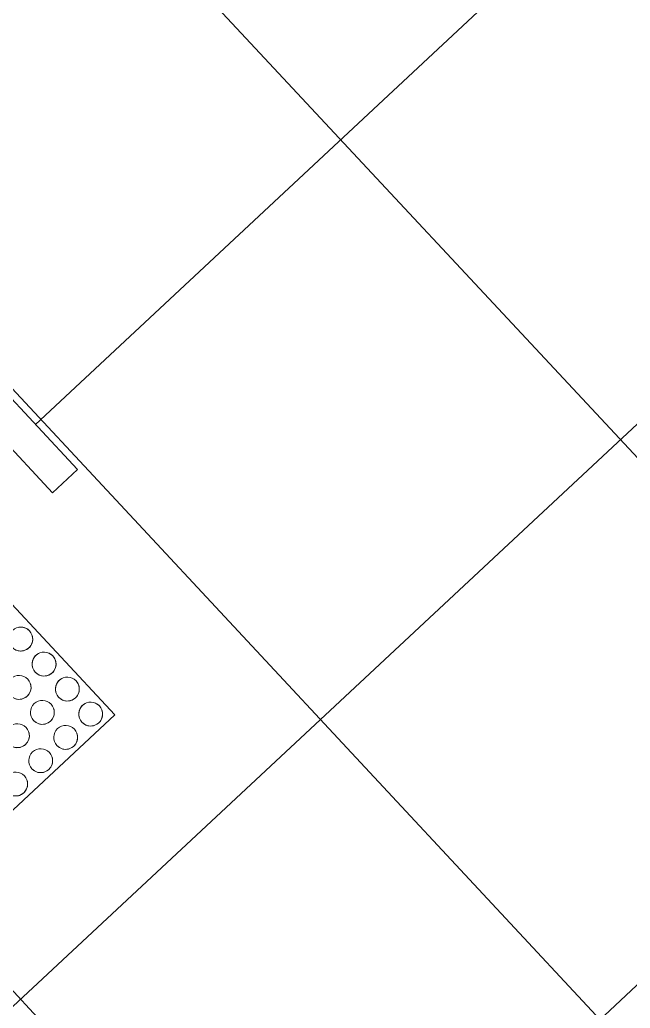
# Model space of a CAD drawing. Header units: millimetres. Extents: x -71377 to 516042, y -145869 to 441446.
# Drawn here: x 154473 to 155366, y 98081 to 99527 of the extents above; entities that cross this region are included whole.
import ezdxf

# ---------------------------------------------------------------- set-up
doc = ezdxf.new("R2010")
doc.units = ezdxf.units.MM
doc.header["$LTSCALE"] = 1000
for name, color, linetype, lineweight in [('A-hat', 251, 'Continuous', 5), ('A-rail', 6, 'Continuous', 5), ('AA_점형블럭', 8, 'Continuous', 5)]:
    doc.layers.add(name, color=color, linetype=linetype, lineweight=lineweight)

# ---------------------------------------------------------------- blocks, each defined once
blk = doc.blocks.new('점자블럭_원형_개수_ - 점자블럭_원형_개수_-5701737-지반층 배치도')
at = {"layer": 'AA_점형블럭'}
for p, q in [((300, 300), (0, 300)), ((0, 300), (0, 0))]:
    blk.add_line(p, q, dxfattribs=at)
for centre, start, end in [((25, 275), 360, 180), ((25, 275), 360, 180), ((25, 275), 120, 180), ((25, 275), 120, 180), ((25, 275), 45, 90), ((25, 275), 45, 90), ((75, 275), 0, 180), ((75, 275), 0, 180), ((75, 275), 0, 180), ((75, 275), 0, 180), ((125, 275), 0, 180), ((125, 275), 0, 180), ((125, 275), 360, 180), ((125, 275), 0, 180), ((175, 275), 360, 180), ((175, 275), 360, 180), ((175, 275), 0, 150), ((175, 275), 0, 150), ((25, 275), 180, 360), ((25, 275), 180, 225), ((25, 275), 180, 360), ((25, 275), 180, 225), ((75, 275), 180, 360), ((75, 275), 180, 360), ((75, 275), 180, 360), ((75, 275), 180, 360), ((125, 275), 180, 360), ((125, 275), 180, 360), ((125, 275), 180, 360), ((125, 275), 180, 360), ((175, 275), 180, 360), ((175, 275), 180, 360), ((25, 275), 255, 330), ((25, 275), 255, 330), ((25, 225), 360, 180), ((25, 225), 45, 180), ((25, 225), 0, 180), ((25, 225), 45, 180), ((75, 225), 0, 180), ((75, 225), 0, 180), ((75, 225), 0, 180), ((75, 225), 0, 180), ((125, 225), 360, 180), ((125, 225), 0, 180), ((125, 225), 360, 180), ((125, 225), 0, 180), ((25, 225), 180, 360), ((25, 225), 180, 225), ((25, 225), 180, 360), ((25, 225), 180, 225), ((75, 225), 180, 360), ((75, 225), 180, 360), ((75, 225), 180, 360), ((75, 225), 180, 360), ((125, 225), 180, 360), ((125, 225), 180, 360), ((125, 225), 180, 360), ((125, 225), 180, 360), ((25, 225), 255, 330), ((25, 225), 255, 330), ((25, 175), 360, 180), ((25, 175), 45, 180), ((25, 175), 360, 180), ((25, 175), 45, 180), ((75, 175), 0, 180), ((75, 175), 0, 180), ((75, 175), 0, 180), ((75, 175), 0, 180), ((25, 175), 180, 360), ((25, 175), 180, 225), ((25, 175), 180, 360), ((25, 175), 180, 225), ((75, 175), 180, 360), ((75, 175), 180, 360), ((75, 175), 180, 360), ((75, 175), 180, 360), ((25, 175), 255, 330), ((25, 175), 255, 330), ((25, 125), 360, 180), ((25, 125), 360, 180), ((25, 125), 135, 180), ((25, 125), 135, 180), ((25, 125), 30, 105), ((25, 125), 30, 105), ((25, 125), 180, 360), ((25, 125), 180, 240), ((25, 125), 180, 360), ((25, 125), 180, 240)]:
    blk.add_arc(centre, 17.5, start, end, dxfattribs=at)
blk = doc.blocks.new('점자블럭_원형_개수_ - 점자블럭_원형_개수_-V102-지반층 배치도')
at = {"layer": 'AA_점형블럭'}
for p, q in [((300, 0), (0, 0)), ((0, 0), (0, -300))]:
    blk.add_line(p, q, dxfattribs=at)
for centre, start, end in [((25, -25), 0, 180), ((25, -25), 0, 180), ((25, -25), 120, 180), ((25, -25), 120, 180), ((25, -25), 45, 90), ((25, -25), 45, 90), ((75, -25), 0, 180), ((75, -25), 0, 180), ((75, -25), 0, 180), ((75, -25), 0, 180), ((125, -25), 0, 180), ((125, -25), 0, 180), ((125, -25), 0, 180), ((125, -25), 0, 180), ((175, -25), 0, 180), ((175, -25), 0, 180), ((175, -25), 0, 150), ((175, -25), 0, 150), ((25, -25), 180, 360), ((25, -25), 180, 225), ((25, -25), 180, 360), ((25, -25), 180, 225), ((75, -25), 180, 360), ((75, -25), 180, 0), ((75, -25), 180, 360), ((75, -25), 180, 0), ((125, -25), 180, 360), ((125, -25), 180, 0), ((125, -25), 180, 360), ((125, -25), 180, 0), ((175, -25), 180, 360), ((175, -25), 180, 360), ((25, -25), 255, 330), ((25, -25), 255, 330), ((25, -75), 0, 180), ((25, -75), 45, 180), ((25, -75), 0, 180), ((25, -75), 45, 180), ((75, -75), 0, 180), ((75, -75), 0, 180), ((75, -75), 0, 180), ((75, -75), 0, 180), ((125, -75), 0, 180), ((125, -75), 0, 180), ((125, -75), 0, 180), ((125, -75), 0, 180), ((25, -75), 180, 360), ((25, -75), 180, 225), ((25, -75), 180, 360), ((25, -75), 180, 225), ((25, -75), 255, 330), ((25, -75), 255, 330), ((75, -75), 180, 360), ((75, -75), 180, 0), ((75, -75), 180, 360), ((75, -75), 180, 0), ((125, -75), 180, 360), ((125, -75), 180, 0), ((125, -75), 180, 360), ((125, -75), 180, 0), ((25, -125), 0, 180), ((25, -125), 45, 180), ((25, -125), 0, 180), ((25, -125), 45, 180), ((75, -125), 0, 180), ((75, -125), 0, 180), ((75, -125), 0, 180), ((75, -125), 0, 180), ((25, -125), 180, 360), ((25, -125), 180, 225), ((25, -125), 180, 360), ((25, -125), 180, 225), ((75, -125), 180, 360), ((75, -125), 180, 0), ((75, -125), 180, 360), ((75, -125), 180, 0), ((25, -125), 255, 330), ((25, -125), 255, 330), ((25, -175), 0, 180), ((25, -175), 0, 180), ((25, -175), 30, 105), ((25, -175), 30, 105), ((25, -175), 135, 180), ((25, -175), 135, 180), ((25, -175), 180, 360), ((25, -175), 180, 240), ((25, -175), 180, 360), ((25, -175), 180, 240)]:
    blk.add_arc(centre, 17.5, start, end, dxfattribs=at)
blk = doc.blocks.new('난간 - 난간-7884113-지반층 배치도')
at = {"layer": 'A-rail'}
for p, q in [((194148.8, 49257.3), (194198.8, 49257.3)), ((194148.8, 48437.3), (194148.8, 49257.3)), ((194198.8, 49257.3), (194198.8, 48437.3)), ((194198.8, 48437.3), (194148.8, 48437.3))]:
    blk.add_line(p, q, dxfattribs=at)

msp = doc.modelspace()

# ---------------------------------------------------------------- hatches: boundary and pattern name
at = {"layer": 'A-hat'}
h = msp.add_hatch(dxfattribs=at)
h.set_pattern_fill('FP_25', color=256, scale=1000, style=0, pattern_type=2)
h.set_pattern_definition([(133, (154592.1, 101486.1), (-438.81, -409.2), []), (223, (154592.1, 101486.1), (409.2, -438.81), [])])
h.paths.add_polyline_path([(154599.5, 96023.6), (154892, 96296.4), (155028.4, 96150.2), (157017.7, 98005.2), (156881.3, 98151.5), (157320.1, 98560.7), (156297.1, 99657.7), (156187.4, 99555.4), (155161, 100656.1), (155124.4, 100622), (155329, 100402.6), (155292.5, 100368.5), (155087.9, 100587.9), (154056.7, 99626.3), (154261.3, 99406.9), (154224.7, 99372.8), (154020.1, 99592.2), (153983.5, 99558.1), (154389.3, 99122.9), (154352.8, 99088.8), (154557.4, 98869.4), (154520.8, 98835.3), (154316.2, 99054.7), (152955.9, 97786.2), (154549.7, 96077)])
h.paths.add_polyline_path([(153515, 97487.2), (153314.6, 97710.5), (154407.4, 98729.6), (154612, 98510.2), (153533.7, 97504.7)])

# ---------------------------------------------------------------- block references
at = {"layer": 'A-rail', "rotation": 223.0000012484763}
msp.add_blockref('난간 - 난간-7884113-지반층 배치도', (262955.4, 267303.1), dxfattribs=at)
at = {"layer": 'AA_점형블럭'}
for name, p, rotation in [('점자블럭_원형_개수_ - 점자블럭_원형_개수_-5701737-지반층 배치도', (154407.4, 98729.6), 223.0000012484763), ('점자블럭_원형_개수_ - 점자블럭_원형_개수_-V102-지반층 배치도', (154612, 98510.2), 223.0000012484768)]:
    msp.add_blockref(name, p, dxfattribs=dict(at, rotation=rotation))

doc.saveas('drawing.dxf')
